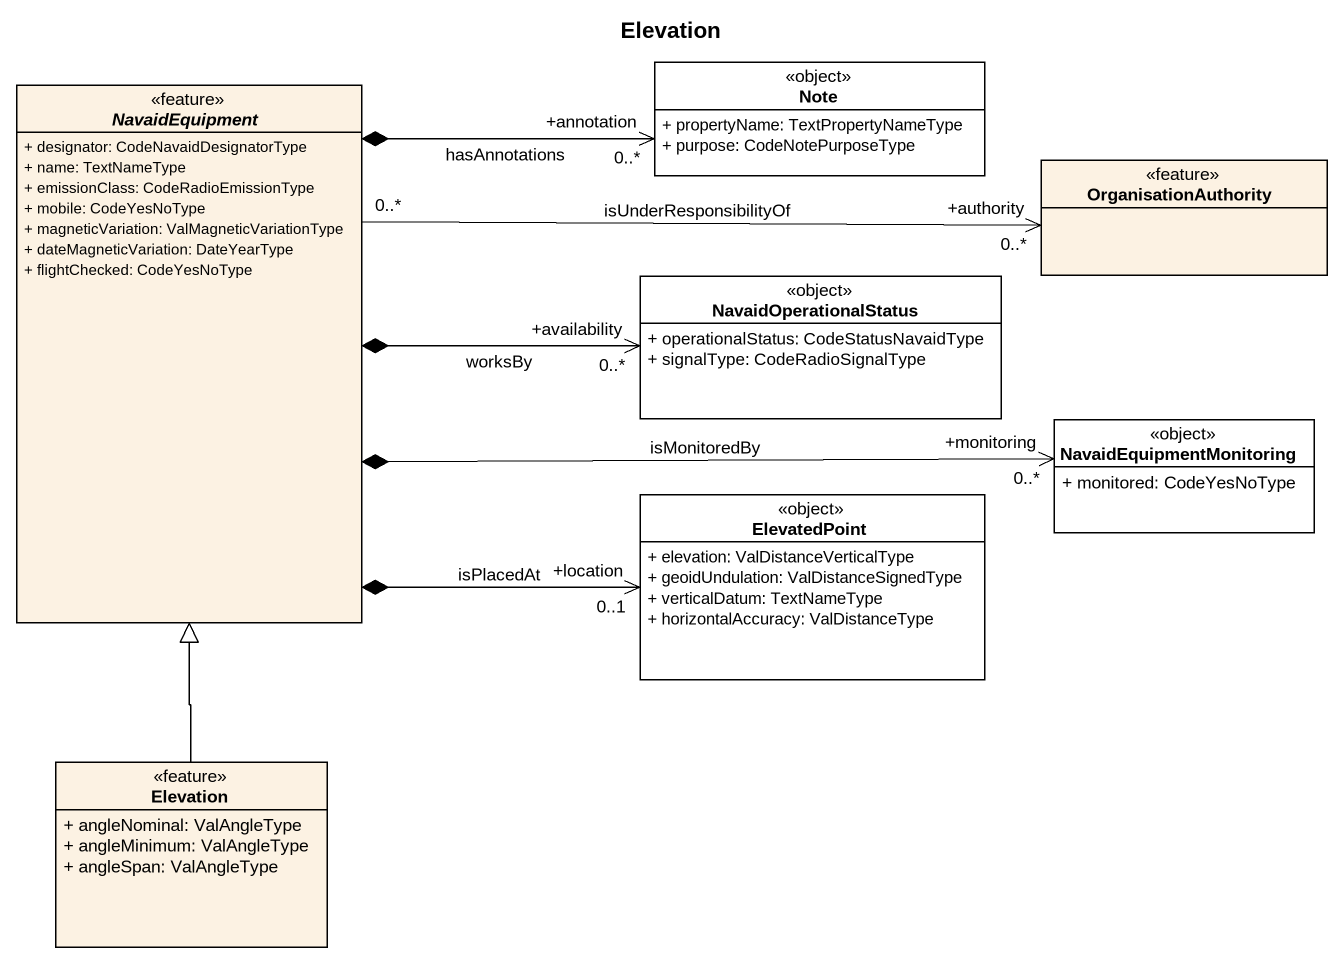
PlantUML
@startuml
title Elevation
hide circle
hide empty members
skinparam classAttributeIconSize 0
class "Note" as Note_ <<object>> #FFFFFF {
  + propertyName: TextPropertyNameType
  + purpose: CodeNotePurposeType
}
abstract class NavaidEquipment <<feature>> {
  + designator: CodeNavaidDesignatorType
  + name: TextNameType
  + emissionClass: CodeRadioEmissionType
  + mobile: CodeYesNoType
  + magneticVariation: ValMagneticVariationType
  + dateMagneticVariation: DateYearType
  + flightChecked: CodeYesNoType
}
class OrganisationAuthority <<feature>>
class NavaidOperationalStatus <<object>> #FFFFFF {
  + operationalStatus: CodeStatusNavaidType
  + signalType: CodeRadioSignalType
}
class NavaidEquipmentMonitoring <<object>> #FFFFFF {
  + monitored: CodeYesNoType
}
class ElevatedPoint <<object>> #FFFFFF {
  + elevation: ValDistanceVerticalType
  + geoidUndulation: ValDistanceSignedType
  + verticalDatum: TextNameType
  + horizontalAccuracy: ValDistanceType
}
class Elevation <<feature>> {
  + angleNominal: ValAngleType
  + angleMinimum: ValAngleType
  + angleSpan: ValAngleType
}
NavaidEquipment *-right-> "+annotation\n0..*" Note_ : hasAnnotations
NavaidEquipment "0..*" -right-> "+authority\n0..*" OrganisationAuthority : isUnderResponsibilityOf
NavaidEquipment *-right-> "+availability\n0..*" NavaidOperationalStatus : worksBy
NavaidEquipment *-right-> "+monitoring\n0..*" NavaidEquipmentMonitoring : isMonitoredBy
NavaidEquipment *-right-> "+location\n0..1" ElevatedPoint : isPlacedAt
Elevation -up-|> NavaidEquipment
@enduml
